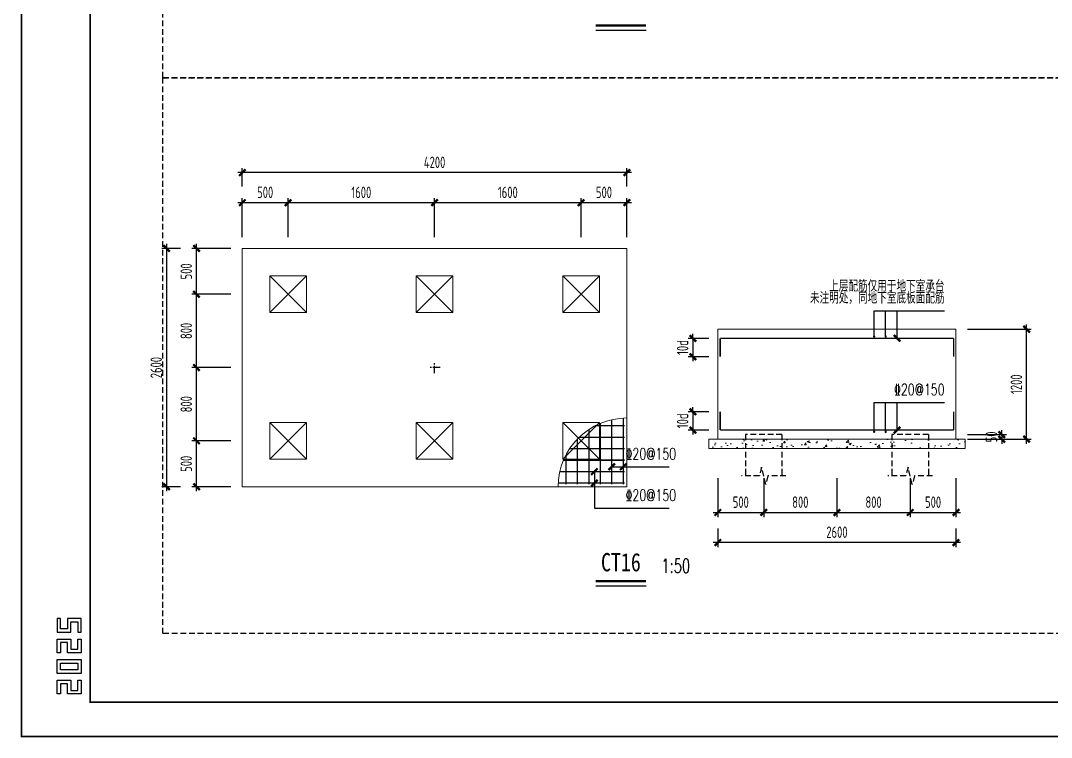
# Model space of a CAD drawing. Extents: x -1201378 to 2367219, y -619313 to 244905.
# Drawn here: x -287929 to -242901, y -496140 to -464854 of the extents above; entities that cross this region are included whole.
import ezdxf
from ezdxf.enums import TextEntityAlignment as Align

# ---------------------------------------------------------------- set-up
doc = ezdxf.new("R2010")
doc.units = 0
doc.header["$LTSCALE"] = 1000
doc.linetypes.add('CENTER', pattern=[2, 1.25, -0.25, 0.25, -0.25])
doc.linetypes.add('HIDDEN', pattern=[0.375, 0.25, -0.125])
doc.layers.get('0').update_dxf_attribs({"linetype": 'CONTINUOUS'})
doc.layers.get('Defpoints').update_dxf_attribs({"linetype": 'CONTINUOUS'})
for name, color, linetype in [('0-cxFrame', 155, 'CONTINUOUS'), ('S-DOTE1', 140, 'CENTER'), ('S-SHAPE2', 165, 'HIDDEN'), ('S-TEXT', 21, 'CONTINUOUS')]:
    doc.layers.add(name, color=color, linetype=linetype)
for name, color, linetype, lineweight in [('0-cxText', 131, 'CONTINUOUS', 25), ('S-ct', 2, 'CONTINUOUS', 0), ('S-dim', 81, 'CONTINUOUS', 0), ('S-donut', 11, 'CONTINUOUS', 0), ('S-gj', 6, 'CONTINUOUS', 0), ('S-hatch-c', 253, 'CONTINUOUS', 0), ('S-zhuang', 1, 'CONTINUOUS', 0), ('THIN', 7, 'CONTINUOUS', 0)]:
    doc.layers.add(name, color=color, linetype=linetype, lineweight=lineweight)
doc.styles.add('cx_tuming', font='simhei.ttf')
doc.styles.add('cx_tuqian1', font='')
doc.styles.add('TSSD_Dimension', font='tssdeng.shx', dxfattribs={"width": 0.7, "bigfont": 'hztxt.shx'})
doc.styles.add('TSSD_Norm', font='tj-romans1.shx', dxfattribs={"bigfont": 'tj-hztxt.shx'})
doc.styles.add('TSSD_Rein', font='tj-romans1.shx', dxfattribs={"width": 0.7, "bigfont": 'tj-hztxt.shx'})
doc.styles.add('黑体', font='simhei.ttf', dxfattribs={"width": 0.8})
doc.styles.get('cx_tuqian1').set_extended_font_data('SimSun')
doc.dimstyles.new('TSSD_50_200', dxfattribs={"dimtxt": 500, "dimasz": 200, "dimexe": 200, "dimexo": 500, "dimgap": 200, "dimtad": 1, "dimdec": 0, "dimlfac": 0.25, "dimzin": 0, "dimdsep": 46, "dimtxsty": 'TSSD_Dimension', "dimblk": 'ARCHTICK', "dimcen": 0, "dimdle": 200, "dimclrt": 7, "dimadec": 0, "dimazin": 0, "dimtfac": 1, "dimtdec": 0, "dimtix": 1, "dimtmove": 2, "dimatfit": 3, "dimfxl": 1, "dimtolj": 1, "dimtzin": 0, "dimarcsym": 0})

# ---------------------------------------------------------------- blocks, each defined once
blk = doc.blocks.new('_ArchTick')
at = {"color": 0, "linetype": 'ByBlock', "const_width": 0.5}
blk.add_lwpolyline([(-0.71, -0.71), (0.71, 0.71)], dxfattribs=at)
blk = doc.blocks.new('*D5832')
at = {"layer": 'Defpoints', "color": 0, "transparency": 16777216}
for p in [(-276245, -472800), (-278245, -474799), (-276245, -474799)]:
    blk.add_point(p, dxfattribs=at)
at = {"layer": 'S-dim', "color": 0, "lineweight": -2, "transparency": 16777216}
for p, q in [((-278245, -474299), (-278245, -472600)), ((-276245, -474299), (-276245, -472600)), ((-278445, -472800), (-276045, -472800))]:
    blk.add_line(p, q, dxfattribs=at)
at = {"layer": 'S-dim', "color": 0, "lineweight": -2, "transparency": 16777216, "xscale": 200, "yscale": 200, "zscale": 200, "rotation": 180}
blk.add_blockref('_ArchTick', (-278245, -472800), dxfattribs=at)
at = {"layer": 'S-dim', "color": 0, "lineweight": -2, "transparency": 16777216, "xscale": 200, "yscale": 200, "zscale": 200}
blk.add_blockref('_ArchTick', (-276245, -472800), dxfattribs=at)
at = {"layer": 'S-dim', "color": 7, "transparency": 16777216, "insert": (-277245, -472350), "char_height": 500, "attachment_point": 5, "style": 'TSSD_Dimension'}
blk.add_mtext('\\A1;500', dxfattribs=at)
blk = doc.blocks.new('*D5833')
at = {"layer": 'Defpoints', "color": 0, "transparency": 16777216}
for p in [(-269845, -472800), (-276245, -474799), (-269845, -474799)]:
    blk.add_point(p, dxfattribs=at)
at = {"layer": 'S-dim', "color": 0, "lineweight": -2, "transparency": 16777216}
for p, q in [((-276245, -474299), (-276245, -472600)), ((-269845, -474299), (-269845, -472600)), ((-276445, -472800), (-269645, -472800))]:
    blk.add_line(p, q, dxfattribs=at)
at = {"layer": 'S-dim', "color": 0, "lineweight": -2, "transparency": 16777216, "xscale": 200, "yscale": 200, "zscale": 200, "rotation": 180}
blk.add_blockref('_ArchTick', (-276245, -472800), dxfattribs=at)
at = {"layer": 'S-dim', "color": 0, "lineweight": -2, "transparency": 16777216, "xscale": 200, "yscale": 200, "zscale": 200}
blk.add_blockref('_ArchTick', (-269845, -472800), dxfattribs=at)
at = {"layer": 'S-dim', "color": 7, "transparency": 16777216, "insert": (-273045, -472350), "char_height": 500, "attachment_point": 5, "style": 'TSSD_Dimension'}
blk.add_mtext('\\A1;1600', dxfattribs=at)
blk = doc.blocks.new('*D5834')
at = {"layer": 'Defpoints', "color": 0, "transparency": 16777216}
for p in [(-261445, -472800), (-263445, -474799), (-261445, -474799)]:
    blk.add_point(p, dxfattribs=at)
at = {"layer": 'S-dim', "color": 0, "lineweight": -2, "transparency": 16777216}
for p, q in [((-263445, -474299), (-263445, -472600)), ((-261445, -474299), (-261445, -472600)), ((-263645, -472800), (-261245, -472800))]:
    blk.add_line(p, q, dxfattribs=at)
at = {"layer": 'S-dim', "color": 0, "lineweight": -2, "transparency": 16777216, "xscale": 200, "yscale": 200, "zscale": 200, "rotation": 180}
blk.add_blockref('_ArchTick', (-263445, -472800), dxfattribs=at)
at = {"layer": 'S-dim', "color": 0, "lineweight": -2, "transparency": 16777216, "xscale": 200, "yscale": 200, "zscale": 200}
blk.add_blockref('_ArchTick', (-261445, -472800), dxfattribs=at)
at = {"layer": 'S-dim', "color": 7, "transparency": 16777216, "insert": (-262445, -472350), "char_height": 500, "attachment_point": 5, "style": 'TSSD_Dimension'}
blk.add_mtext('\\A1;500', dxfattribs=at)
blk = doc.blocks.new('*D5835')
at = {"layer": 'Defpoints', "color": 0, "transparency": 16777216}
for p in [(-263445, -472800), (-269845, -474799), (-263445, -474799)]:
    blk.add_point(p, dxfattribs=at)
at = {"layer": 'S-dim', "color": 0, "lineweight": -2, "transparency": 16777216}
for p, q in [((-269845, -474299), (-269845, -472600)), ((-263445, -474299), (-263445, -472600)), ((-270045, -472800), (-263245, -472800))]:
    blk.add_line(p, q, dxfattribs=at)
at = {"layer": 'S-dim', "color": 0, "lineweight": -2, "transparency": 16777216, "xscale": 200, "yscale": 200, "zscale": 200, "rotation": 180}
blk.add_blockref('_ArchTick', (-269845, -472800), dxfattribs=at)
at = {"layer": 'S-dim', "color": 0, "lineweight": -2, "transparency": 16777216, "xscale": 200, "yscale": 200, "zscale": 200}
blk.add_blockref('_ArchTick', (-263445, -472800), dxfattribs=at)
at = {"layer": 'S-dim', "color": 7, "transparency": 16777216, "insert": (-266645, -472350), "char_height": 500, "attachment_point": 5, "style": 'TSSD_Dimension'}
blk.add_mtext('\\A1;1600', dxfattribs=at)
blk = doc.blocks.new('S-ZHUANG-400')
at = {"layer": 'S-zhuang'}
for p, q in [((200, -200), (-200, 200)), ((-200, -200), (200, 200))]:
    blk.add_line(p, q, dxfattribs=at)
blk.add_lwpolyline([(-200, 200), (200, 200), (200, -200), (-200, -200)], close=True, dxfattribs=at)
blk = doc.blocks.new('*D5836')
at = {"layer": 'Defpoints', "color": 0, "transparency": 16777216}
for p in [(-278245, -471490), (-278245, -472599), (-261445, -472599)]:
    blk.add_point(p, dxfattribs=at)
at = {"layer": 'S-dim', "color": 0, "lineweight": -2, "transparency": 16777216}
for p, q in [((-278245, -472099), (-278245, -471290)), ((-261445, -472099), (-261445, -471290)), ((-261245, -471490), (-278445, -471490))]:
    blk.add_line(p, q, dxfattribs=at)
at = {"layer": 'S-dim', "color": 0, "lineweight": -2, "transparency": 16777216, "xscale": 200, "yscale": 200, "zscale": 200, "rotation": 180}
blk.add_blockref('_ArchTick', (-278245, -471490), dxfattribs=at)
at = {"layer": 'S-dim', "color": 0, "lineweight": -2, "transparency": 16777216, "xscale": 200, "yscale": 200, "zscale": 200}
blk.add_blockref('_ArchTick', (-261445, -471490), dxfattribs=at)
at = {"layer": 'S-dim', "color": 7, "transparency": 16777216, "insert": (-269845, -471040), "char_height": 500, "attachment_point": 5, "style": 'TSSD_Dimension'}
blk.add_mtext('\\A1;4200', dxfattribs=at)
blk = doc.blocks.new('*D5837')
at = {"layer": 'Defpoints', "color": 0, "transparency": 16777216}
for p in [(-280244, -483199), (-278245, -483199), (-278245, -485199)]:
    blk.add_point(p, dxfattribs=at)
at = {"layer": 'S-dim', "color": 0, "lineweight": -2, "transparency": 16777216}
for p, q in [((-280244, -485399), (-280244, -482999)), ((-278745, -483199), (-280444, -483199)), ((-278745, -485199), (-280444, -485199))]:
    blk.add_line(p, q, dxfattribs=at)
at = {"layer": 'S-dim', "color": 0, "lineweight": -2, "transparency": 16777216, "xscale": 200, "yscale": 200, "zscale": 200}
for p, rotation in [((-280244, -483199), 90), ((-280244, -485199), 270)]:
    blk.add_blockref('_ArchTick', p, dxfattribs=dict(at, rotation=rotation))
at = {"layer": 'S-dim', "color": 7, "transparency": 16777216, "insert": (-280694, -484199), "char_height": 500, "attachment_point": 5, "rotation": 90, "style": 'TSSD_Dimension'}
blk.add_mtext('\\A1;500', dxfattribs=at)
blk = doc.blocks.new('*D5838')
at = {"layer": 'Defpoints', "color": 0, "transparency": 16777216}
for p in [(-280244, -479999), (-278245, -479999), (-278245, -483199)]:
    blk.add_point(p, dxfattribs=at)
at = {"layer": 'S-dim', "color": 0, "lineweight": -2, "transparency": 16777216}
for p, q in [((-278745, -479999), (-280444, -479999)), ((-280244, -483399), (-280244, -479799)), ((-278745, -483199), (-280444, -483199))]:
    blk.add_line(p, q, dxfattribs=at)
at = {"layer": 'S-dim', "color": 0, "lineweight": -2, "transparency": 16777216, "xscale": 200, "yscale": 200, "zscale": 200}
for p, rotation in [((-280244, -479999), 90), ((-280244, -483199), 270)]:
    blk.add_blockref('_ArchTick', p, dxfattribs=dict(at, rotation=rotation))
at = {"layer": 'S-dim', "color": 7, "transparency": 16777216, "insert": (-280694, -481599), "char_height": 500, "attachment_point": 5, "rotation": 90, "style": 'TSSD_Dimension'}
blk.add_mtext('\\A1;800', dxfattribs=at)
blk = doc.blocks.new('*D5839')
at = {"layer": 'Defpoints', "color": 0, "transparency": 16777216}
for p in [(-280244, -474799), (-278245, -474799), (-278245, -476799)]:
    blk.add_point(p, dxfattribs=at)
at = {"layer": 'S-dim', "color": 0, "lineweight": -2, "transparency": 16777216}
for p, q in [((-278745, -474799), (-280444, -474799)), ((-280244, -476999), (-280244, -474599)), ((-278745, -476799), (-280444, -476799))]:
    blk.add_line(p, q, dxfattribs=at)
at = {"layer": 'S-dim', "color": 0, "lineweight": -2, "transparency": 16777216, "xscale": 200, "yscale": 200, "zscale": 200}
for p, rotation in [((-280244, -474799), 90), ((-280244, -476799), 270)]:
    blk.add_blockref('_ArchTick', p, dxfattribs=dict(at, rotation=rotation))
at = {"layer": 'S-dim', "color": 7, "transparency": 16777216, "insert": (-280694, -475799), "char_height": 500, "attachment_point": 5, "rotation": 90, "style": 'TSSD_Dimension'}
blk.add_mtext('\\A1;500', dxfattribs=at)
blk = doc.blocks.new('*D5840')
at = {"layer": 'Defpoints', "color": 0, "transparency": 16777216}
for p in [(-280244, -476799), (-278245, -476799), (-278245, -479999)]:
    blk.add_point(p, dxfattribs=at)
at = {"layer": 'S-dim', "color": 0, "lineweight": -2, "transparency": 16777216}
for p, q in [((-278745, -476799), (-280444, -476799)), ((-280244, -480199), (-280244, -476599)), ((-278745, -479999), (-280444, -479999))]:
    blk.add_line(p, q, dxfattribs=at)
at = {"layer": 'S-dim', "color": 0, "lineweight": -2, "transparency": 16777216, "xscale": 200, "yscale": 200, "zscale": 200}
for p, rotation in [((-280244, -476799), 90), ((-280244, -479999), 270)]:
    blk.add_blockref('_ArchTick', p, dxfattribs=dict(at, rotation=rotation))
at = {"layer": 'S-dim', "color": 7, "transparency": 16777216, "insert": (-280694, -478399), "char_height": 500, "attachment_point": 5, "rotation": 90, "style": 'TSSD_Dimension'}
blk.add_mtext('\\A1;800', dxfattribs=at)
blk = doc.blocks.new('*D5841')
at = {"layer": 'Defpoints', "color": 0, "transparency": 16777216}
for p in [(-280445, -474799), (-281555, -485199), (-280445, -485199)]:
    blk.add_point(p, dxfattribs=at)
at = {"layer": 'S-dim', "color": 0, "lineweight": -2, "transparency": 16777216}
for p, q in [((-280945, -474799), (-281755, -474799)), ((-281555, -474599), (-281555, -485399)), ((-280945, -485199), (-281755, -485199))]:
    blk.add_line(p, q, dxfattribs=at)
at = {"layer": 'S-dim', "color": 0, "lineweight": -2, "transparency": 16777216, "xscale": 200, "yscale": 200, "zscale": 200}
for p, rotation in [((-281555, -474799), 90), ((-281555, -485199), 270)]:
    blk.add_blockref('_ArchTick', p, dxfattribs=dict(at, rotation=rotation))
at = {"layer": 'S-dim', "color": 7, "transparency": 16777216, "insert": (-282005, -479999), "char_height": 500, "attachment_point": 5, "rotation": 90, "style": 'TSSD_Dimension'}
blk.add_mtext('\\A1;2600', dxfattribs=at)
blk = doc.blocks.new('*D5862')
at = {"layer": 'Defpoints', "color": 0, "transparency": 16777216}
for p in [(-247069, -478324), (-243983, -478324), (-247069, -483124)]:
    blk.add_point(p, dxfattribs=at)
at = {"layer": 'S-dim', "color": 0, "lineweight": -2, "transparency": 16777216}
for p, q in [((-243983, -483324), (-243983, -478124)), ((-246569, -478324), (-243783, -478324)), ((-246569, -483124), (-243783, -483124))]:
    blk.add_line(p, q, dxfattribs=at)
at = {"layer": 'S-dim', "color": 0, "lineweight": -2, "transparency": 16777216, "xscale": 200, "yscale": 200, "zscale": 200}
for p, rotation in [((-243983, -478324), 90), ((-243983, -483124), 270)]:
    blk.add_blockref('_ArchTick', p, dxfattribs=dict(at, rotation=rotation))
at = {"layer": 'S-dim', "color": 7, "transparency": 16777216, "insert": (-244433, -480724), "char_height": 500, "attachment_point": 5, "rotation": 90, "style": 'TSSD_Dimension'}
blk.add_mtext('\\A1;1200', dxfattribs=at)
blk = doc.blocks.new('*D5863')
at = {"layer": 'Defpoints', "color": 0, "transparency": 16777216}
for p in [(-247069, -482924), (-247069, -483124), (-245069, -483124)]:
    blk.add_point(p, dxfattribs=at)
at = {"layer": 'S-dim', "color": 0, "lineweight": -2, "transparency": 16777216}
for p, q in [((-246569, -482924), (-244869, -482924)), ((-246569, -483124), (-244869, -483124)), ((-245069, -482924), (-245069, -482724)), ((-245069, -482924), (-245069, -483124)), ((-245069, -483124), (-245069, -483324))]:
    blk.add_line(p, q, dxfattribs=at)
at = {"layer": 'S-dim', "color": 0, "lineweight": -2, "transparency": 16777216, "xscale": 200, "yscale": 200, "zscale": 200}
for p, rotation in [((-245069, -482924), 270), ((-245069, -483124), 90)]:
    blk.add_blockref('_ArchTick', p, dxfattribs=dict(at, rotation=rotation))
at = {"layer": 'S-dim', "color": 7, "transparency": 16777216, "insert": (-245519, -483024), "char_height": 500, "attachment_point": 5, "rotation": 90, "style": 'TSSD_Dimension'}
blk.add_mtext('\\A1;50', dxfattribs=at)
blk = doc.blocks.new('*D5864')
at = {"layer": 'Defpoints', "color": 0, "transparency": 16777216}
for p in [(-257369, -481924), (-258562, -482724), (-257369, -482724)]:
    blk.add_point(p, dxfattribs=at)
at = {"layer": 'S-dim', "color": 0, "lineweight": -2, "transparency": 16777216}
for p, q in [((-258562, -481924), (-258562, -481724)), ((-257869, -481924), (-258762, -481924)), ((-258562, -481924), (-258562, -482724)), ((-257869, -482724), (-258762, -482724)), ((-258562, -482724), (-258562, -482924))]:
    blk.add_line(p, q, dxfattribs=at)
at = {"layer": 'S-dim', "color": 0, "lineweight": -2, "transparency": 16777216, "xscale": 200, "yscale": 200, "zscale": 200}
for p, rotation in [((-258562, -481924), 270), ((-258562, -482724), 90)]:
    blk.add_blockref('_ArchTick', p, dxfattribs=dict(at, rotation=rotation))
at = {"layer": 'S-dim', "color": 7, "transparency": 16777216, "insert": (-259012, -482324), "char_height": 500, "attachment_point": 5, "rotation": 90, "style": 'TSSD_Dimension'}
blk.add_mtext('\\A1;10d', dxfattribs=at)
blk = doc.blocks.new('*D5865')
at = {"layer": 'Defpoints', "color": 0, "transparency": 16777216}
for p in [(-257469, -484323), (-255469, -484323), (-255469, -486323)]:
    blk.add_point(p, dxfattribs=at)
at = {"layer": 'S-dim', "color": 0, "lineweight": -2, "transparency": 16777216}
for p, q in [((-257469, -484823), (-257469, -486523)), ((-255469, -484823), (-255469, -486523)), ((-257669, -486323), (-255269, -486323))]:
    blk.add_line(p, q, dxfattribs=at)
at = {"layer": 'S-dim', "color": 0, "lineweight": -2, "transparency": 16777216, "xscale": 200, "yscale": 200, "zscale": 200, "rotation": 180}
blk.add_blockref('_ArchTick', (-257469, -486323), dxfattribs=at)
at = {"layer": 'S-dim', "color": 0, "lineweight": -2, "transparency": 16777216, "xscale": 200, "yscale": 200, "zscale": 200}
blk.add_blockref('_ArchTick', (-255469, -486323), dxfattribs=at)
at = {"layer": 'S-dim', "color": 7, "transparency": 16777216, "insert": (-256469, -485873), "char_height": 500, "attachment_point": 5, "style": 'TSSD_Dimension'}
blk.add_mtext('\\A1;500', dxfattribs=at)
blk = doc.blocks.new('*D5866')
at = {"layer": 'Defpoints', "color": 0, "transparency": 16777216}
for p in [(-255469, -484323), (-252269, -484323), (-252269, -486323)]:
    blk.add_point(p, dxfattribs=at)
at = {"layer": 'S-dim', "color": 0, "lineweight": -2, "transparency": 16777216}
for p, q in [((-255469, -484823), (-255469, -486523)), ((-252269, -484823), (-252269, -486523)), ((-255669, -486323), (-252069, -486323))]:
    blk.add_line(p, q, dxfattribs=at)
at = {"layer": 'S-dim', "color": 0, "lineweight": -2, "transparency": 16777216, "xscale": 200, "yscale": 200, "zscale": 200, "rotation": 180}
blk.add_blockref('_ArchTick', (-255469, -486323), dxfattribs=at)
at = {"layer": 'S-dim', "color": 0, "lineweight": -2, "transparency": 16777216, "xscale": 200, "yscale": 200, "zscale": 200}
blk.add_blockref('_ArchTick', (-252269, -486323), dxfattribs=at)
at = {"layer": 'S-dim', "color": 7, "transparency": 16777216, "insert": (-253869, -485873), "char_height": 500, "attachment_point": 5, "style": 'TSSD_Dimension'}
blk.add_mtext('\\A1;800', dxfattribs=at)
blk = doc.blocks.new('*D5867')
at = {"layer": 'Defpoints', "color": 0, "transparency": 16777216}
for p in [(-249069, -484323), (-247069, -484323), (-247069, -486323)]:
    blk.add_point(p, dxfattribs=at)
at = {"layer": 'S-dim', "color": 0, "lineweight": -2, "transparency": 16777216}
for p, q in [((-249069, -484823), (-249069, -486523)), ((-247069, -484823), (-247069, -486523)), ((-249269, -486323), (-246869, -486323))]:
    blk.add_line(p, q, dxfattribs=at)
at = {"layer": 'S-dim', "color": 0, "lineweight": -2, "transparency": 16777216, "xscale": 200, "yscale": 200, "zscale": 200, "rotation": 180}
blk.add_blockref('_ArchTick', (-249069, -486323), dxfattribs=at)
at = {"layer": 'S-dim', "color": 0, "lineweight": -2, "transparency": 16777216, "xscale": 200, "yscale": 200, "zscale": 200}
blk.add_blockref('_ArchTick', (-247069, -486323), dxfattribs=at)
at = {"layer": 'S-dim', "color": 7, "transparency": 16777216, "insert": (-248069, -485873), "char_height": 500, "attachment_point": 5, "style": 'TSSD_Dimension'}
blk.add_mtext('\\A1;500', dxfattribs=at)
blk = doc.blocks.new('*D5868')
at = {"layer": 'Defpoints', "color": 0, "transparency": 16777216}
for p in [(-252269, -484323), (-249069, -484323), (-249069, -486323)]:
    blk.add_point(p, dxfattribs=at)
at = {"layer": 'S-dim', "color": 0, "lineweight": -2, "transparency": 16777216}
for p, q in [((-252269, -484823), (-252269, -486523)), ((-249069, -484823), (-249069, -486523)), ((-252469, -486323), (-248869, -486323))]:
    blk.add_line(p, q, dxfattribs=at)
at = {"layer": 'S-dim', "color": 0, "lineweight": -2, "transparency": 16777216, "xscale": 200, "yscale": 200, "zscale": 200, "rotation": 180}
blk.add_blockref('_ArchTick', (-252269, -486323), dxfattribs=at)
at = {"layer": 'S-dim', "color": 0, "lineweight": -2, "transparency": 16777216, "xscale": 200, "yscale": 200, "zscale": 200}
blk.add_blockref('_ArchTick', (-249069, -486323), dxfattribs=at)
at = {"layer": 'S-dim', "color": 7, "transparency": 16777216, "insert": (-250669, -485873), "char_height": 500, "attachment_point": 5, "style": 'TSSD_Dimension'}
blk.add_mtext('\\A1;800', dxfattribs=at)
blk = doc.blocks.new('*D5869')
at = {"layer": 'Defpoints', "color": 0, "transparency": 16777216}
for p in [(-257469, -486523), (-247069, -486523), (-257469, -487633)]:
    blk.add_point(p, dxfattribs=at)
at = {"layer": 'S-dim', "color": 0, "lineweight": -2, "transparency": 16777216}
for p, q in [((-257469, -487023), (-257469, -487833)), ((-247069, -487023), (-247069, -487833)), ((-246869, -487633), (-257669, -487633))]:
    blk.add_line(p, q, dxfattribs=at)
at = {"layer": 'S-dim', "color": 0, "lineweight": -2, "transparency": 16777216, "xscale": 200, "yscale": 200, "zscale": 200, "rotation": 180}
blk.add_blockref('_ArchTick', (-257469, -487633), dxfattribs=at)
at = {"layer": 'S-dim', "color": 0, "lineweight": -2, "transparency": 16777216, "xscale": 200, "yscale": 200, "zscale": 200}
blk.add_blockref('_ArchTick', (-247069, -487633), dxfattribs=at)
at = {"layer": 'S-dim', "color": 7, "transparency": 16777216, "insert": (-252269, -487183), "char_height": 500, "attachment_point": 5, "style": 'TSSD_Dimension'}
blk.add_mtext('\\A1;2600', dxfattribs=at)
blk = doc.blocks.new('TK22.A0 L(Dragon)')
at = {"layer": '0-cxFrame', "color": 7, "const_width": 0.5}
blk.add_lwpolyline([(0, 0), (-1486, 0), (-1486, 841), (0, 841)], close=True, dxfattribs=at)
at = {"layer": '0-cxFrame', "const_width": 0.5}
blk.add_lwpolyline([(-80, 10), (-1466, 10), (-1466, 831), (-80, 831)], close=True, dxfattribs=at)
at = {"layer": 'Defpoints', "color": 2}
for points in [[(-1474.6, 34.37), (-1475.6, 34.37), (-1475.6, 30.37), (-1471.6, 30.37), (-1471.6, 33.37), (-1469.6, 33.37), (-1469.6, 30.37), (-1468.6, 30.37), (-1468.6, 34.37), (-1472.6, 34.37), (-1472.6, 31.37), (-1474.6, 31.37), (-1474.6, 34.37)], [(-1474.6, 24.37), (-1475.6, 24.37), (-1475.6, 28.37), (-1471.6, 28.37), (-1471.6, 25.37), (-1469.6, 25.37), (-1469.6, 28.37), (-1468.6, 28.37), (-1468.6, 24.37), (-1472.6, 24.37), (-1472.6, 27.37), (-1474.6, 27.37), (-1474.6, 24.37)], [(-1474.6, 12.37), (-1475.6, 12.37), (-1475.6, 16.37), (-1471.6, 16.37), (-1471.6, 13.37), (-1469.6, 13.37), (-1469.6, 16.37), (-1468.6, 16.37), (-1468.6, 12.37), (-1472.6, 12.37), (-1472.6, 15.37), (-1474.6, 15.37), (-1474.6, 12.37)]]:
    blk.add_lwpolyline(points, dxfattribs=at)
for points in [[(-1475.6, 18.37), (-1475.6, 22.37), (-1468.6, 22.37), (-1468.6, 18.37)], [(-1474.6, 19.37), (-1474.6, 21.37), (-1469.6, 21.37), (-1469.6, 19.37)]]:
    blk.add_lwpolyline(points, close=True, dxfattribs=at)
at = {"style": '黑体', "flags": 4}
blk.add_attdef('图幅', text='', height=3.3, dxfattribs=at).set_placement((-40, 3), align=Align.RIGHT)
at = {"layer": '0-cxText', "flags": 4}
for tag, height, style, p in [('建设单位', 3.5, 'cx_tuming', (-45, 240)), ('项目名称', 3.5, 'cx_tuming', (-45, 210)), ('子项名称', 3.5, 'cx_tuming', (-45, 180)), ('工程编号', 3.3, 'cx_tuqian1', (-35, 165)), ('图名1', 3.5, 'cx_tuming', (-45, 87)), ('图名2', 3.5, 'cx_tuming', (-45, 79)), ('图名3', 3.5, 'cx_tuming', (-45, 71)), ('出图日期', 3.3, 'cx_tuqian1', (-39, 60)), ('专业', 3.3, 'cx_tuqian1', (-55, 52)), ('图号', 3.3, 'cx_tuqian1', (-55, 44)), ('版次', 3.3, 'cx_tuqian1', (-20, 44))]:
    blk.add_attdef(tag, text='', height=height, dxfattribs=dict(at, style=style)).set_placement(p, align=Align.MIDDLE)
at = {"layer": 'Defpoints', "color": 6, "flags": 4}
for tag, height, style, p in [('tufu', 3.3, '黑体', (-12, 12)), ('dwfname', 4, 'cx_tuqian1', (-80, 3))]:
    blk.add_attdef(tag, text='', height=height, dxfattribs=dict(at, style=style)).set_placement(p, align=Align.RIGHT)
blk = doc.blocks.new('*D6364')
at = {"layer": 'Defpoints', "color": 0, "transparency": 16777216}
for p in [(-257369, -478724), (-258562, -479524), (-257369, -479524)]:
    blk.add_point(p, dxfattribs=at)
at = {"layer": 'S-dim', "color": 0, "lineweight": -2, "transparency": 16777216}
for p, q in [((-258562, -478724), (-258562, -478524)), ((-257869, -478724), (-258762, -478724)), ((-258562, -478724), (-258562, -479524)), ((-257869, -479524), (-258762, -479524)), ((-258562, -479524), (-258562, -479724))]:
    blk.add_line(p, q, dxfattribs=at)
at = {"layer": 'S-dim', "color": 0, "lineweight": -2, "transparency": 16777216, "xscale": 200, "yscale": 200, "zscale": 200}
for p, rotation in [((-258562, -478724), 270), ((-258562, -479524), 90)]:
    blk.add_blockref('_ArchTick', p, dxfattribs=dict(at, rotation=rotation))
at = {"layer": 'S-dim', "color": 7, "transparency": 16777216, "insert": (-259012, -479124), "char_height": 500, "attachment_point": 5, "rotation": 90, "style": 'TSSD_Dimension'}
blk.add_mtext('\\A1;10d', dxfattribs=at)

msp = doc.modelspace()

# ---------------------------------------------------------------- hatches: boundary and pattern name
at = {"layer": 'S-hatch-c'}
h = msp.add_hatch(dxfattribs=at)
h.set_pattern_fill('AR-CONC', color=256, scale=5, style=0)
h.set_pattern_definition([(50, (-251869.5, -483523.6), (910.92, -79.7), [95.25, -1047.75]), (355, (-251869.5, -483523.6), (-176.21, 955.28), [76.2, -838.2]), (100.451, (-251793.6, -483530.2), (734.71, 875.58), [80.95, -890.45]), (46.184, (-251869.5, -483269.6), (1355.4, -210.21), [142.87, -1571.62]), (96.636, (-251756.5, -483287.1), (1187.02, 1237.13), [121.42, -1335.67]), (351.184, (-251869.5, -483269.6), (1187.02, 1237.13), [114.3, -1257.3]), (21, (-251742.5, -483333.1), (758.07, -511.33), [95.25, -1047.75]), (326, (-251742.5, -483333.1), (309.01, 920.94), [76.2, -838.2]), (71.451, (-251679.3, -483375.7), (1067.08, 409.61), [80.95, -890.45]), (37.5, (-251869.47, -483523.57), (15.443, 422.775), [0, -828.04, 0, -850.9, 0, -841.375]), (7.5, (-251869.47, -483523.57), (334.1, 500.903), [0, -485.14, 0, -808.99, 0, -320.675]), (327.5, (-252152.68, -483523.57), (677.953, -28.644), [0, -317.5, 0, -990.6, 0, -1314.45]), (317.5, (-252279.7, -483523.6), (740.646, 127.13), [0, -412.75, 0, -657.86, 0, -933.45])])
h.paths.add_polyline_path([(-257869.5, -483123.6), (-257869.5, -483523.6), (-246669.5, -483523.6), (-246669.5, -483123.6)])

# ---------------------------------------------------------------- linework, layer by layer
at = {"layer": 'S-ct'}
for p, q in [((-257469.5, -483123.6), (-257469.5, -478323.6)), ((-257469.5, -478323.6), (-247069.5, -478323.6)), ((-247069.5, -478323.6), (-247069.5, -483123.6)), ((-246669.5, -483123.6), (-257869.5, -483123.6)), ((-257869.5, -483123.6), (-257869.5, -483523.6)), ((-246669.5, -483523.6), (-246669.5, -483123.6)), ((-257869.5, -483523.6), (-246669.5, -483523.6))]:
    msp.add_line(p, q, dxfattribs=at)
msp.add_lwpolyline([(-261444.8, -474799.4), (-278244.8, -474799.4), (-278244.8, -485199.4), (-261444.8, -485199.4)], close=True, dxfattribs=at)
at = {"layer": 'S-donut', "const_width": 50}
for points in [[(-250665.8, -478643.6, -1), (-250615.8, -478643.6, -1)], [(-250165.8, -478643.6, -1), (-250115.8, -478643.6, -1)], [(-250665.8, -482803.6, 1), (-250615.8, -482803.6, 1)], [(-250165.8, -482803.6, 1), (-250115.8, -482803.6, 1)]]:
    msp.add_lwpolyline(points, format="xyb", close=True, dxfattribs=at)
at = {"layer": 'S-DOTE1', "ltscale": 0.25}
for p, q in [((-269604.8, -479999.4), (-270084.8, -479999.4)), ((-269844.8, -480239.4), (-269844.8, -479759.4))]:
    msp.add_line(p, q, dxfattribs=at)
at = {"layer": 'S-gj', "const_width": 60}
for points in [[(-247169.5, -478723.6), (-257369.5, -478723.6)], [(-257369.5, -479523.6), (-257369.5, -478723.6)], [(-247169.5, -479523.6), (-247169.5, -478723.6)], [(-262104.8, -485099.4), (-262104.8, -482272.9)], [(-261604.8, -485099.4), (-261604.8, -482203.7)], [(-257369.5, -481923.6), (-257369.5, -482723.6)], [(-247169.5, -481923.6), (-247169.5, -482723.6)], [(-263104.8, -485099.4), (-263104.8, -482700.5)], [(-261544.8, -482539.4), (-262832, -482539.4)], [(-262604.8, -485099.4), (-262604.8, -482432.7)], [(-247169.5, -482723.6), (-257369.5, -482723.6)], [(-263604.8, -485099.4), (-263604.8, -483117.5)], [(-261544.8, -483039.4), (-263526.7, -483039.4)], [(-261544.8, -483539.4), (-263943.7, -483539.4)], [(-261544.8, -484039.4), (-264211.5, -484039.4)], [(-264104.8, -485099.4), (-264104.8, -483812.2)], [(-261544.8, -484539.4), (-264371.3, -484539.4)], [(-261544.8, -485039.4), (-264440.5, -485039.4)]]:
    msp.add_lwpolyline(points, dxfattribs=at)
at = {"layer": 'S-SHAPE2'}
for p, q in [((-254669.5, -482923.6), (-256269.5, -482923.6)), ((-256269.5, -482923.6), (-256269.5, -484723.6)), ((-254669.5, -482923.6), (-254669.5, -484723.6)), ((-248269.5, -482923.6), (-249869.5, -482923.6)), ((-249869.5, -482923.6), (-249869.5, -484723.6)), ((-248269.5, -482923.6), (-248269.5, -484723.6))]:
    msp.add_line(p, q, dxfattribs=at)
for points in [[(-281716.5, -443086.1), (-240947.2, -443086.1), (-240947.2, -467344.9), (-281716.5, -467344.9)], [(-281716.5, -467344.9), (-240947.2, -467344.9), (-240947.2, -491603.7), (-281716.5, -491603.7)]]:
    msp.add_lwpolyline(points, close=True, dxfattribs=at)
for points in [[(-254494.5, -484723.6), (-255282, -484723.6), (-255375.7, -485098.6), (-255563.2, -484348.6), (-255657, -484723.6), (-256444.5, -484723.6)], [(-248094.5, -484723.6), (-248882, -484723.6), (-248975.7, -485098.6), (-249163.2, -484348.6), (-249257, -484723.6), (-250044.5, -484723.6)]]:
    msp.add_lwpolyline(points, dxfattribs=at)
at = {"layer": 'S-TEXT'}
for p, q in [((-250640.8, -477523.6), (-247563.4, -477523.6)), ((-250640.8, -478643.6), (-250640.8, -477523.6)), ((-250140.8, -478643.6), (-250140.8, -477523.6)), ((-249640.8, -478723.6), (-249640.8, -477523.6)), ((-250640.8, -481523.6), (-247563.4, -481523.6)), ((-250640.8, -482803.6), (-250640.8, -481523.6)), ((-250140.8, -482803.6), (-250140.8, -481523.6)), ((-249640.8, -482723.6), (-249640.8, -481523.6)), ((-262104.8, -484330.1), (-259601.9, -484330.1)), ((-262866.1, -484539.4), (-262866.1, -486134.1)), ((-262866.1, -486134.1), (-259601.9, -486134.1))]:
    msp.add_line(p, q, dxfattribs=at)
at = {"layer": 'S-TEXT', "const_width": 100}
for points in [[(-262806.6, -465065.5), (-260606.6, -465065.5)], [(-262806.6, -489324.3), (-260606.6, -489324.3)]]:
    msp.add_lwpolyline(points, dxfattribs=at)
at = {"layer": 'S-TEXT'}
for points in [[(-262806.6, -465265.5), (-260606.6, -465265.5)], [(-262806.6, -489524.3), (-260606.6, -489524.3)]]:
    msp.add_lwpolyline(points, dxfattribs=at)
at = {"layer": 'THIN'}
msp.add_arc((-261444.8, -485199.4), 3000, 90, 180, dxfattribs=at)

# ---------------------------------------------------------------- block references
at = {"layer": '0-cxFrame', "xscale": 150, "yscale": 150, "zscale": 150}
msp.add_blockref('TK22.A0 L(Dragon)', (-64991.7, -496102.2), dxfattribs=at)
at = {"layer": 'S-TEXT', "xscale": -200, "yscale": 200, "zscale": 200, "rotation": 180}
msp.add_blockref('_ArchTick', (-249640.8, -478723.6), dxfattribs=at)
at = {"layer": 'S-TEXT', "xscale": 200, "yscale": 200, "zscale": 200}
for p in [(-249640.8, -482723.6), (-262866.1, -484539.4), (-262104.8, -484330.1), (-261604.8, -484330.1), (-262866.1, -485039.4)]:
    msp.add_blockref('_ArchTick', p, dxfattribs=at)
at = {"layer": 'S-zhuang', "xscale": 4.000000000000001, "yscale": 4.000000000000001, "zscale": 4.000000000000001, "rotation": 90.00000000000001}
for p in [(-276244.8, -476799.4), (-269844.8, -476799.4), (-263444.8, -476799.4), (-276244.8, -483199.4), (-269844.8, -483199.4), (-263444.8, -483199.4)]:
    msp.add_blockref('S-ZHUANG-400', p, dxfattribs=at)

# ---------------------------------------------------------------- texts
at = {"layer": 'S-TEXT', "style": 'TSSD_Rein', "width": 0.7}
for s, p in [('上层配筋仅用于地下室承台', (-247568, -476833.3)), ('未注明处，同地下室底板面配筋', (-247568, -477356.9)), ('%%15320@150', (-247568, -481356.9)), ('%%15320@150', (-259295.7, -484163.5)), ('%%15320@150', (-259295.7, -485967.5))]:
    msp.add_text(s, height=500, dxfattribs=at).set_placement(p, align=Align.BOTTOM_RIGHT)
at = {"layer": 'S-TEXT', "style": '黑体', "width": 0.8}
msp.add_text('CT16', height=800, dxfattribs=at).set_placement((-261706.6, -489132.2), align=Align.BOTTOM_CENTER)
at = {"layer": 'S-TEXT', "style": 'TSSD_Norm', "width": 0.7}
msp.add_text('1:50', height=600, dxfattribs=at).set_placement((-259939.6, -489132.2), align=Align.BOTTOM_LEFT)

# ---------------------------------------------------------------- dimensions: what is measured, and where the dimension line sits
at = {"layer": 'S-dim'}
for base, p1, p2, angle, picture, middle in [((-278244.8, -471489.7), (-261444.8, -472599.4), (-278244.8, -472599.4), 180, '*D5836', (-269844.8, -471039.7)), ((-281554.5, -485199.4), (-280444.8, -474799.4), (-280444.8, -485199.4), 270, '*D5841', (-282004.5, -479999.4)), ((-280244.4, -474799.4), (-278244.8, -476799.4), (-278244.8, -474799.4), 90, '*D5839', (-280694.4, -475799.4)), ((-280244.4, -476799.4), (-278244.8, -479999.4), (-278244.8, -476799.4), 90, '*D5840', (-280694.4, -478399.4)), ((-243983.4, -478323.6), (-247069.5, -483123.6), (-247069.5, -478323.6), 90, '*D5862', (-244433.4, -480723.6)), ((-280244.4, -479999.4), (-278244.8, -483199.4), (-278244.8, -479999.4), 90, '*D5838', (-280694.4, -481599.4)), ((-245069.5, -483123.6), (-247069.5, -482923.6), (-247069.5, -483123.6), 270, '*D5863', (-245519.5, -483023.6)), ((-280244.4, -483199.4), (-278244.8, -485199.4), (-278244.8, -483199.4), 90, '*D5837', (-280694.4, -484199.4)), ((-257469.5, -487633.1), (-247069.5, -486523.4), (-257469.5, -486523.4), 180, '*D5869', (-252269.5, -487183.1))]:
    dim = msp.add_linear_dim(base=base, p1=p1, p2=p2, angle=angle, dimstyle='TSSD_50_200', dxfattribs=at)
    dim.commit()
    dim.dimension.update_dxf_attribs({"geometry": picture, "text_midpoint": middle})
for base, p1, p2, picture, middle in [((-276244.8, -472799.8), (-278244.8, -474799.4), (-276244.8, -474799.4), '*D5832', (-277244.8, -472349.8)), ((-269844.8, -472799.8), (-276244.8, -474799.4), (-269844.8, -474799.4), '*D5833', (-273044.8, -472349.8)), ((-263444.8, -472799.8), (-269844.8, -474799.4), (-263444.8, -474799.4), '*D5835', (-266644.8, -472349.8)), ((-261444.8, -472799.8), (-263444.8, -474799.4), (-261444.8, -474799.4), '*D5834', (-262444.8, -472349.8)), ((-255469.5, -486323), (-257469.5, -484323.4), (-255469.5, -484323.4), '*D5865', (-256469.5, -485873)), ((-252269.5, -486323), (-255469.5, -484323.4), (-252269.5, -484323.4), '*D5866', (-253869.5, -485873)), ((-249069.5, -486323), (-252269.5, -484323.4), (-249069.5, -484323.4), '*D5868', (-250669.5, -485873)), ((-247069.5, -486323), (-249069.5, -484323.4), (-247069.5, -484323.4), '*D5867', (-248069.5, -485873))]:
    dim = msp.add_linear_dim(base=base, p1=p1, p2=p2, dimstyle='TSSD_50_200', dxfattribs=at)
    dim.commit()
    dim.dimension.update_dxf_attribs({"geometry": picture, "text_midpoint": middle})
for base, p1, p2, picture, middle in [((-258561.6, -479523.6), (-257369.5, -478723.6), (-257369.5, -479523.6), '*D6364', (-259011.6, -479123.6)), ((-258561.6, -482723.6), (-257369.5, -481923.6), (-257369.5, -482723.6), '*D5864', (-259011.6, -482323.6))]:
    dim = msp.add_linear_dim(base=base, p1=p1, p2=p2, angle=90, text='10d', dimstyle='TSSD_50_200', dxfattribs=at)
    dim.commit()
    dim.dimension.update_dxf_attribs({"geometry": picture, "text_midpoint": middle})

doc.saveas('drawing.dxf')
